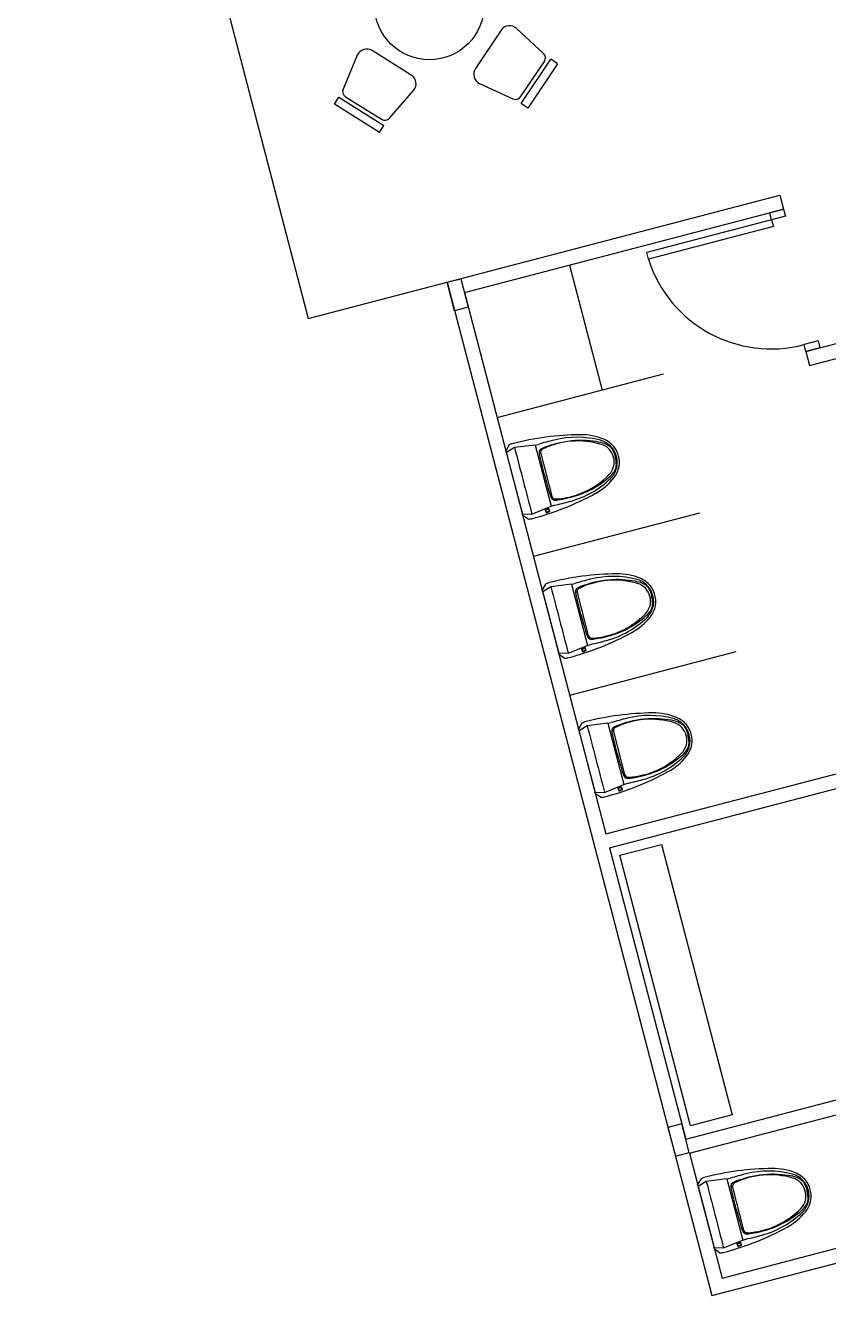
# Model space of a CAD drawing. Header units: millimetres. Extents: x 185 to 501, y 106 to 528.
# Drawn here: x 345.1 to 350.7, y 145.11 to 153.96 of the extents above; entities that cross this region are included whole.
import ezdxf

# ---------------------------------------------------------------- set-up
doc = ezdxf.new("R2010")
doc.units = ezdxf.units.MM
for name, color, linetype in [('columnas', 170, 'Continuous'), ('MUEBLES', 33, 'Continuous'), ('puertas', 240, 'Continuous'), ('texto', 7, 'Continuous')]:
    doc.layers.add(name, color=color, linetype=linetype)

msp = doc.modelspace()

# ---------------------------------------------------------------- linework, layer by layer
at = {"layer": 'columnas', "elevation": 0.0177}
for points in [[(348.0407, 152.171), (348.1375, 152.1963), (348.1892, 151.9984), (348.0925, 151.9731)], [(349.6333, 146.0795), (349.7301, 146.1047), (349.6776, 146.3053), (349.5809, 146.28)]]:
    msp.add_lwpolyline(points, close=True, dxfattribs=at)
at = {"layer": 'MUEBLES'}
for p, q in [((348.4181, 153.928, 0.0177), (348.2384, 153.6612, 0.0177)), ((348.4177, 153.9282, 0.0177), (348.2387, 153.661, 0.0177)), ((348.7131, 153.7664, 0.0177), (348.5257, 153.9407, 0.0177)), ((347.7916, 153.6158, 0.0177), (347.5189, 153.7864, 0.0177)), ((347.7914, 153.6155, 0.0177), (347.5191, 153.7868, 0.0177)), ((347.4152, 153.7537, 0.0177), (347.3156, 153.518, 0.0177)), ((348.5541, 153.4644, 0.0177), (348.7195, 153.7112, 0.0177)), ((348.5572, 153.4176, 0.0177), (348.7639, 153.7262, 0.0177)), ((348.8114, 153.6944, 0.0177), (348.7639, 153.7262, 0.0177)), ((348.8114, 153.6944, 0.0177), (348.6046, 153.3858, 0.0177)), ((348.2682, 153.5563, 0.0177), (348.5006, 153.4493, 0.0177)), ((347.2553, 153.412, 0.0177), (347.2856, 153.4605, 0.0177)), ((347.2856, 153.4605, 0.0177), (347.6005, 153.2635, 0.0177)), ((347.3323, 153.465, 0.0177), (347.5842, 153.3074, 0.0177)), ((347.6392, 153.3156, 0.0177), (347.8075, 153.5083, 0.0177)), ((347.5702, 153.215, 0.0177), (347.2553, 153.412, 0.0177)), ((348.6046, 153.3858, 0.0177), (348.5572, 153.4176, 0.0177)), ((347.5702, 153.215, 0.0177), (347.6005, 153.2635, 0.0177)), ((348.6557, 151.0369, 0.0177), (348.6775, 151.0415, -0.1587)), ((348.475, 151.0376, -0.2138), (348.4513, 150.9967, 0.0177)), ((348.4545, 150.9845, 0.0492), (348.4513, 150.9967, 0.0177)), ((348.4513, 150.9967, 0.0177), (348.5688, 150.5455, 0.0177)), ((348.5116, 151.0189, 0.0555), (348.4545, 150.9845, 0.0492)), ((348.6557, 151.0369, 0.0492), (348.5116, 151.0189, 0.0555)), ((348.5116, 151.0189, 0.0555), (348.5116, 151.0189, 0.0177)), ((348.6557, 151.0369, 0.0492), (348.6557, 151.0369, 0.0177)), ((348.6557, 151.0369, 0.0177), (348.7668, 150.6101, 0.0177)), ((348.6852, 150.9879, -0.1463), (348.6944, 150.9788, -0.1272)), ((348.6944, 150.9788, -0.1272), (348.7723, 150.6797, -0.1272)), ((348.7077, 151.0078, -0.1272), (348.6975, 151.0105, -0.1479)), ((348.7113, 150.8235, 0.0606), (348.7113, 150.8235, 0.0177)), ((348.5101, 150.7711, 0.0177), (348.5101, 150.7711, 0.0606)), ((348.6323, 150.5555, 0.0555), (348.7668, 150.6101, 0.0492)), ((348.7648, 150.6756, -0.1462), (348.7723, 150.6797, -0.1272)), ((348.7668, 150.6101, 0.0177), (348.7881, 150.6167, -0.1587)), ((348.7668, 150.6101, 0.0492), (348.7668, 150.6101, 0.0177)), ((348.798, 150.6608, -0.1272), (348.7905, 150.6535, -0.1479)), ((348.5688, 150.5455, 0.0177), (348.5657, 150.5577, 0.0492)), ((348.5657, 150.5577, 0.0492), (348.6323, 150.5555, 0.0555)), ((348.6038, 150.5218, -0.2028), (348.5688, 150.5455, 0.0177)), ((348.6323, 150.5555, 0.0555), (348.6323, 150.5555, 0.0177)), ((348.7285, 150.0679, -0.2138), (348.7049, 150.027, 0.0177)), ((348.9092, 150.0672, 0.0492), (348.7651, 150.0492, 0.0555)), ((348.9092, 150.0672, 0.0177), (348.9311, 150.0718, -0.1587)), ((348.9092, 150.0672, 0.0492), (348.9092, 150.0672, 0.0177)), ((348.9092, 150.0672, 0.0177), (349.0204, 149.6404, 0.0177)), ((348.708, 150.0148, 0.0492), (348.7049, 150.027, 0.0177)), ((348.7049, 150.027, 0.0177), (348.8223, 149.5758, 0.0177)), ((348.7651, 150.0492, 0.0555), (348.708, 150.0148, 0.0492)), ((348.7651, 150.0492, 0.0555), (348.7651, 150.0492, 0.0177)), ((348.9387, 150.0182, -0.1463), (348.9479, 150.0091, -0.1272)), ((348.9479, 150.0091, -0.1272), (349.0258, 149.71, -0.1272)), ((348.9612, 150.0381, -0.1272), (348.951, 150.0408, -0.1479)), ((348.7636, 149.8014, 0.0177), (348.7636, 149.8014, 0.0606)), ((348.9648, 149.8538, 0.0606), (348.9648, 149.8538, 0.0177)), ((348.8858, 149.5858, 0.0555), (349.0204, 149.6404, 0.0492)), ((349.0183, 149.7059, -0.1462), (349.0258, 149.71, -0.1272)), ((349.0204, 149.6404, 0.0177), (349.0417, 149.6471, -0.1587)), ((349.0204, 149.6404, 0.0492), (349.0204, 149.6404, 0.0177)), ((349.0516, 149.6912, -0.1272), (349.044, 149.6838, -0.1479)), ((348.8223, 149.5758, 0.0177), (348.8192, 149.588, 0.0492)), ((348.8192, 149.588, 0.0492), (348.8858, 149.5858, 0.0555)), ((348.8574, 149.5521, -0.2028), (348.8223, 149.5758, 0.0177)), ((348.8858, 149.5858, 0.0555), (348.8858, 149.5858, 0.0177)), ((348.982, 149.0982, -0.2138), (348.9584, 149.0573, 0.0177)), ((349.1627, 149.0975, 0.0492), (349.0186, 149.0795, 0.0555)), ((349.1627, 149.0975, 0.0177), (349.1846, 149.1021, -0.1587)), ((349.1627, 149.0975, 0.0492), (349.1627, 149.0975, 0.0177)), ((349.1627, 149.0975, 0.0177), (349.2739, 148.6708, 0.0177)), ((348.9615, 149.0451, 0.0492), (348.9584, 149.0573, 0.0177)), ((348.9584, 149.0573, 0.0177), (349.0759, 148.6062, 0.0177)), ((349.0186, 149.0795, 0.0555), (348.9615, 149.0451, 0.0492)), ((349.0186, 149.0795, 0.0555), (349.0186, 149.0795, 0.0177)), ((349.1922, 149.0485, -0.1463), (349.2014, 149.0394, -0.1272)), ((349.2014, 149.0394, -0.1272), (349.2793, 148.7403, -0.1272)), ((349.2147, 149.0684, -0.1272), (349.2045, 149.0712, -0.1479)), ((349.0171, 148.8317, 0.0177), (349.0171, 148.8317, 0.0606)), ((349.2183, 148.8841, 0.0606), (349.2183, 148.8841, 0.0177)), ((349.2718, 148.7363, -0.1462), (349.2793, 148.7403, -0.1272)), ((349.1393, 148.6162, 0.0555), (349.2739, 148.6708, 0.0492)), ((349.2739, 148.6708, 0.0177), (349.2952, 148.6774, -0.1587)), ((349.2739, 148.6708, 0.0492), (349.2739, 148.6708, 0.0177)), ((349.3051, 148.7215, -0.1272), (349.2975, 148.7141, -0.1479)), ((349.0759, 148.6062, 0.0177), (349.0727, 148.6184, 0.0492)), ((349.0727, 148.6184, 0.0492), (349.1393, 148.6162, 0.0555)), ((349.1109, 148.5824, -0.2028), (349.0759, 148.6062, 0.0177)), ((349.1393, 148.6162, 0.0555), (349.1393, 148.6162, 0.0177)), ((349.8122, 145.923, -0.2138), (349.7885, 145.8821, 0.0177)), ((349.9929, 145.9223, 0.0492), (349.8488, 145.9043, 0.0555)), ((349.9929, 145.9223, 0.0177), (350.0147, 145.9269, -0.1587)), ((349.9929, 145.9223, 0.0492), (349.9929, 145.9223, 0.0177)), ((349.9929, 145.9223, 0.0177), (350.104, 145.4956, 0.0177)), ((349.7917, 145.8699, 0.0492), (349.7885, 145.8821, 0.0177)), ((349.7885, 145.8821, 0.0177), (349.906, 145.431, 0.0177)), ((349.8488, 145.9043, 0.0555), (349.7917, 145.8699, 0.0492)), ((349.8488, 145.9043, 0.0555), (349.8488, 145.9043, 0.0177)), ((350.0224, 145.8734, -0.1463), (350.0316, 145.8642, -0.1272)), ((350.0316, 145.8642, -0.1272), (350.1095, 145.5651, -0.1272)), ((350.0449, 145.8932, -0.1272), (350.0346, 145.896, -0.1479)), ((349.8473, 145.6565, 0.0177), (349.8473, 145.6565, 0.0606)), ((350.0484, 145.7089, 0.0606), (350.0484, 145.7089, 0.0177)), ((350.102, 145.5611, -0.1462), (350.1095, 145.5651, -0.1272)), ((349.9694, 145.441, 0.0555), (350.104, 145.4956, 0.0492)), ((350.104, 145.4956, 0.0177), (350.1253, 145.5022, -0.1587)), ((350.104, 145.4956, 0.0492), (350.104, 145.4956, 0.0177)), ((350.1352, 145.5463, -0.1272), (350.1276, 145.5389, -0.1479)), ((349.906, 145.431, 0.0177), (349.9028, 145.4432, 0.0492)), ((349.9028, 145.4432, 0.0492), (349.9694, 145.441, 0.0555)), ((349.941, 145.4072, -0.2028), (349.906, 145.431, 0.0177)), ((349.9694, 145.441, 0.0555), (349.9694, 145.441, 0.0177))]:
    msp.add_line(p, q, dxfattribs=at)
at = {"layer": 'MUEBLES', "extrusion": (0.412536, -0.905039, 0.103534)}
for p, q in [((348.724, 150.5832, -0.0011), (348.7247, 150.581, -0.023)), ((348.7248, 150.5838, 0.0011), (348.7339, 150.5671, 0.0017)), ((348.7256, 150.5811, -0.0253), (348.7346, 150.5647, -0.022)), ((348.7469, 150.5939, 0.0017), (348.7268, 150.5848, 0.002)), ((348.7277, 150.582, -0.0262), (348.7477, 150.5911, -0.0265)), ((348.7333, 150.5667, 0), (348.7339, 150.5646, -0.0203)), ((348.754, 150.5763, 0.0021), (348.7354, 150.5679, 0.0023)), ((348.7361, 150.5654, -0.0227), (348.7548, 150.5738, -0.023)), ((348.7489, 150.5948, 0.0007), (348.7556, 150.577, 0.0014)), ((348.7497, 150.5921, -0.0256), (348.7563, 150.5746, -0.0223)), ((348.7505, 150.5927, -0.0234), (348.7498, 150.5949, -0.0015)), ((348.7569, 150.575, -0.0207), (348.7562, 150.5771, -0.0003)), ((349.0004, 149.6242, 0.0017), (348.9803, 149.6151, 0.002)), ((349.0025, 149.6251, 0.0007), (349.0091, 149.6073, 0.0014)), ((349.004, 149.623, -0.0234), (349.0034, 149.6252, -0.0015)), ((348.9776, 149.6135, -0.0011), (348.9782, 149.6113, -0.023)), ((348.9783, 149.6141, 0.0011), (348.9874, 149.5974, 0.0017)), ((348.9791, 149.6115, -0.0253), (348.9881, 149.5951, -0.022)), ((348.9812, 149.6123, -0.0262), (349.0013, 149.6214, -0.0265)), ((348.9868, 149.597, 0), (348.9874, 149.5949, -0.0203)), ((349.0075, 149.6067, 0.0021), (348.9889, 149.5982, 0.0023)), ((348.9897, 149.5957, -0.0227), (349.0083, 149.6041, -0.023)), ((349.0033, 149.6224, -0.0256), (349.0098, 149.6049, -0.0223)), ((349.0104, 149.6054, -0.0207), (349.0098, 149.6074, -0.0003)), ((349.2539, 148.6546, 0.0017), (349.2338, 148.6455, 0.002)), ((349.2347, 148.6426, -0.0262), (349.2548, 148.6517, -0.0265)), ((349.256, 148.6554, 0.0007), (349.2626, 148.6376, 0.0014)), ((349.2568, 148.6528, -0.0256), (349.2633, 148.6352, -0.0223)), ((349.2576, 148.6534, -0.0234), (349.2569, 148.6556, -0.0015)), ((349.2311, 148.6438, -0.0011), (349.2317, 148.6416, -0.023)), ((349.2318, 148.6444, 0.0011), (349.2409, 148.6278, 0.0017)), ((349.2326, 148.6418, -0.0253), (349.2416, 148.6254, -0.022)), ((349.2403, 148.6273, 0), (349.2409, 148.6253, -0.0203)), ((349.261, 148.637, 0.0021), (349.2424, 148.6285, 0.0023)), ((349.2432, 148.626, -0.0227), (349.2618, 148.6345, -0.023)), ((349.2639, 148.6357, -0.0207), (349.2633, 148.6377, -0.0003)), ((350.0612, 145.4687, -0.0011), (350.0619, 145.4664, -0.023)), ((350.062, 145.4693, 0.0011), (350.071, 145.4526, 0.0017)), ((350.0628, 145.4666, -0.0253), (350.0718, 145.4502, -0.022)), ((350.0841, 145.4794, 0.0017), (350.064, 145.4703, 0.002)), ((350.0648, 145.4674, -0.0262), (350.0849, 145.4766, -0.0265)), ((350.0861, 145.4802, 0.0007), (350.0927, 145.4624, 0.0014)), ((350.0869, 145.4776, -0.0256), (350.0935, 145.46, -0.0223)), ((350.0877, 145.4782, -0.0234), (350.087, 145.4804, -0.0015)), ((350.094, 145.4605, -0.0207), (350.0934, 145.4625, -0.0003)), ((350.0705, 145.4521, 0), (350.0711, 145.4501, -0.0203)), ((350.0912, 145.4618, 0.0021), (350.0725, 145.4533, 0.0023)), ((350.0733, 145.4508, -0.0227), (350.092, 145.4593, -0.023))]:
    msp.add_line(p, q, dxfattribs=at)
at = {"layer": 'MUEBLES', "elevation": 0.0177}
msp.add_lwpolyline([(349.2462, 148.1773), (349.5374, 148.2534), (350.0302, 146.3686), (349.739, 146.2924)], close=True, dxfattribs=at)
at = {"layer": 'MUEBLES'}
for points in [[(348.7211, 150.826, -0.1461), (348.7083, 150.876, -0.1461), (348.6988, 150.9146, -0.1461), (348.6922, 150.9436, -0.1461), (348.688, 150.9644, -0.1462), (348.6859, 150.9787, -0.1462), (348.6852, 150.9879, -0.1463), (348.6857, 150.9937, -0.1465), (348.6868, 150.9976, -0.1466), (348.6868, 150.9976, -0.1466), (348.6883, 151.001, -0.1469), (348.6903, 151.0042, -0.1471), (348.6933, 151.0073, -0.1475), (348.6975, 151.0105, -0.1479), (348.7032, 151.0139, -0.1484), (348.7109, 151.0176, -0.1489), (348.7207, 151.0218, -0.1496), (348.7332, 151.0265, -0.1503), (348.7332, 151.0265, -0.1503), (348.7485, 151.0319, -0.1511), (348.7663, 151.0377, -0.152), (348.7864, 151.0437, -0.1529), (348.8084, 151.0497, -0.1538), (348.8319, 151.0553, -0.1546), (348.8567, 151.0604, -0.1553), (348.8824, 151.0648, -0.1558), (348.9087, 151.068, -0.1561), (348.9087, 151.068, -0.1561), (348.9351, 151.0701, -0.1562), (348.9615, 151.071, -0.156), (348.9873, 151.0709, -0.1557), (349.0123, 151.0698, -0.1552), (349.0361, 151.0681, -0.1546), (349.0583, 151.0658, -0.1539), (349.0786, 151.063, -0.1532), (349.0966, 151.0599, -0.1524), (349.0966, 151.0599, -0.1524), (349.112, 151.0566, -0.1516), (349.1251, 151.0532, -0.1508), (349.136, 151.0497, -0.1501), (349.145, 151.0463, -0.1494), (349.1524, 151.0429, -0.1487), (349.1584, 151.0397, -0.1481), (349.1633, 151.0368, -0.1476), (349.1673, 151.0341, -0.1472), (349.1673, 151.0341, -0.1472), (349.1707, 151.0318, -0.1468), (349.1736, 151.0298, -0.1465), (349.1761, 151.0278, -0.1464), (349.1783, 151.026, -0.1462), (349.1803, 151.024, -0.1462), (349.1823, 151.0219, -0.1461), (349.1844, 151.0194, -0.1461), (349.1866, 151.0166, -0.1461), (349.1866, 151.0166, -0.1461), (349.1891, 151.0132, -0.1461), (349.1919, 151.0091, -0.1461), (349.195, 151.004, -0.1461), (349.1983, 150.9976, -0.1461), (349.2019, 150.9897, -0.1461), (349.2058, 150.98, -0.1461), (349.2099, 150.9684, -0.1461), (349.2142, 150.9545, -0.1461)], [(348.7211, 150.826, -0.1461), (348.7343, 150.7762, -0.1461), (348.7449, 150.7378, -0.1461), (348.7532, 150.7093, -0.1461), (348.7597, 150.6891, -0.1462), (348.7648, 150.6756, -0.1462), (348.7687, 150.6672, -0.1463), (348.772, 150.6624, -0.1465), (348.7749, 150.6595, -0.1466), (348.7749, 150.6595, -0.1466), (348.7778, 150.6573, -0.1469), (348.7811, 150.6555, -0.1471), (348.7852, 150.6542, -0.1475), (348.7905, 150.6535, -0.1479), (348.7971, 150.6533, -0.1484), (348.8056, 150.6538, -0.1489), (348.8163, 150.655, -0.1496), (348.8295, 150.6569, -0.1503), (348.8295, 150.6569, -0.1503), (348.8454, 150.6597, -0.1511), (348.8638, 150.6633, -0.152), (348.8843, 150.6679, -0.1529), (348.9064, 150.6734, -0.1538), (348.9297, 150.6799, -0.1546), (348.9538, 150.6876, -0.1553), (348.9784, 150.6963, -0.1558), (349.0029, 150.7063, -0.1561), (349.0029, 150.7063, -0.1561), (349.027, 150.7174, -0.1562), (349.0504, 150.7295, -0.156), (349.0729, 150.7422, -0.1557), (349.0943, 150.7553, -0.1552), (349.1142, 150.7684, -0.1546), (349.1324, 150.7812, -0.1539), (349.1488, 150.7936, -0.1532), (349.1629, 150.8051, -0.1524), (349.1629, 150.8051, -0.1524), (349.1748, 150.8155, -0.1516), (349.1845, 150.8248, -0.1508), (349.1924, 150.8332, -0.1501), (349.1986, 150.8406, -0.1494), (349.2034, 150.8471, -0.1487), (349.2071, 150.8528, -0.1481), (349.2099, 150.8578, -0.1476), (349.2121, 150.862, -0.1472), (349.2121, 150.862, -0.1472), (349.214, 150.8657, -0.1468), (349.2155, 150.8689, -0.1465), (349.2167, 150.8718, -0.1464), (349.2177, 150.8745, -0.1462), (349.2186, 150.8772, -0.1462), (349.2193, 150.8801, -0.1461), (349.2199, 150.8832, -0.1461), (349.2205, 150.8868, -0.1461), (349.2205, 150.8868, -0.1461), (349.221, 150.8909, -0.1461), (349.2214, 150.8959, -0.1461), (349.2216, 150.9019, -0.1461), (349.2214, 150.9091, -0.1461), (349.2207, 150.9177, -0.1461), (349.2193, 150.928, -0.1461), (349.2172, 150.9402, -0.1461), (349.2142, 150.9545, -0.1461)], [(348.9747, 149.8564, -0.1461), (348.9618, 149.9063, -0.1461), (348.9524, 149.945, -0.1461), (348.9457, 149.9739, -0.1461), (348.9416, 149.9947, -0.1462), (348.9394, 150.009, -0.1462), (348.9387, 150.0182, -0.1463), (348.9392, 150.024, -0.1465), (348.9403, 150.0279, -0.1466), (348.9403, 150.0279, -0.1466), (348.9418, 150.0313, -0.1469), (348.9439, 150.0345, -0.1471), (348.9468, 150.0376, -0.1475), (348.951, 150.0408, -0.1479), (348.9567, 150.0442, -0.1484), (348.9644, 150.048, -0.1489), (348.9743, 150.0521, -0.1496), (348.9867, 150.0568, -0.1503), (348.9867, 150.0568, -0.1503), (349.002, 150.0622, -0.1511), (349.0198, 150.068, -0.152), (349.0399, 150.074, -0.1529), (349.0619, 150.08, -0.1538), (349.0855, 150.0857, -0.1546), (349.1103, 150.0908, -0.1553), (349.1359, 150.0951, -0.1558), (349.1622, 150.0984, -0.1561), (349.1622, 150.0984, -0.1561), (349.1887, 150.1004, -0.1562), (349.215, 150.1013, -0.156), (349.2408, 150.1012, -0.1557), (349.2658, 150.1002, -0.1552), (349.2896, 150.0984, -0.1546), (349.3118, 150.0961, -0.1539), (349.3321, 150.0933, -0.1532), (349.3501, 150.0902, -0.1524), (349.3501, 150.0902, -0.1524), (349.3655, 150.0869, -0.1516), (349.3786, 150.0835, -0.1508), (349.3895, 150.08, -0.1501), (349.3985, 150.0766, -0.1494), (349.4059, 150.0733, -0.1487), (349.4119, 150.0701, -0.1481), (349.4168, 150.0671, -0.1476), (349.4208, 150.0645, -0.1472), (349.4208, 150.0645, -0.1472), (349.4242, 150.0621, -0.1468), (349.4271, 150.0601, -0.1465), (349.4296, 150.0582, -0.1464), (349.4318, 150.0563, -0.1462), (349.4338, 150.0543, -0.1462), (349.4359, 150.0522, -0.1461), (349.4379, 150.0498, -0.1461), (349.4402, 150.0469, -0.1461), (349.4402, 150.0469, -0.1461), (349.4427, 150.0436, -0.1461), (349.4455, 150.0394, -0.1461), (349.4485, 150.0343, -0.1461), (349.4519, 150.0279, -0.1461), (349.4555, 150.02, -0.1461), (349.4593, 150.0104, -0.1461), (349.4634, 149.9987, -0.1461), (349.4678, 149.9848, -0.1461)], [(348.9747, 149.8564, -0.1461), (348.9878, 149.8065, -0.1461), (348.9984, 149.7682, -0.1461), (349.0068, 149.7397, -0.1461), (349.0133, 149.7194, -0.1462), (349.0183, 149.7059, -0.1462), (349.0222, 149.6976, -0.1463), (349.0255, 149.6927, -0.1465), (349.0284, 149.6899, -0.1466), (349.0284, 149.6899, -0.1466), (349.0313, 149.6876, -0.1469), (349.0347, 149.6858, -0.1471), (349.0388, 149.6845, -0.1475), (349.044, 149.6838, -0.1479), (349.0506, 149.6836, -0.1484), (349.0591, 149.6841, -0.1489), (349.0698, 149.6853, -0.1496), (349.083, 149.6873, -0.1503), (349.083, 149.6873, -0.1503), (349.0989, 149.69, -0.1511), (349.1173, 149.6937, -0.152), (349.1378, 149.6982, -0.1529), (349.1599, 149.7037, -0.1538), (349.1832, 149.7103, -0.1546), (349.2074, 149.7179, -0.1553), (349.2319, 149.7267, -0.1558), (349.2564, 149.7366, -0.1561), (349.2564, 149.7366, -0.1561), (349.2805, 149.7477, -0.1562), (349.3039, 149.7598, -0.156), (349.3264, 149.7725, -0.1557), (349.3478, 149.7856, -0.1552), (349.3677, 149.7987, -0.1546), (349.3859, 149.8116, -0.1539), (349.4023, 149.8239, -0.1532), (349.4165, 149.8354, -0.1524), (349.4165, 149.8354, -0.1524), (349.4283, 149.8458, -0.1516), (349.4381, 149.8552, -0.1508), (349.4459, 149.8635, -0.1501), (349.4521, 149.8709, -0.1494), (349.4569, 149.8774, -0.1487), (349.4606, 149.8831, -0.1481), (349.4634, 149.8881, -0.1476), (349.4657, 149.8924, -0.1472), (349.4657, 149.8924, -0.1472), (349.4675, 149.896, -0.1468), (349.469, 149.8992, -0.1465), (349.4702, 149.9021, -0.1464), (349.4712, 149.9049, -0.1462), (349.4721, 149.9076, -0.1462), (349.4728, 149.9104, -0.1461), (349.4734, 149.9135, -0.1461), (349.474, 149.9171, -0.1461), (349.474, 149.9171, -0.1461), (349.4745, 149.9213, -0.1461), (349.4749, 149.9262, -0.1461), (349.4751, 149.9322, -0.1461), (349.4749, 149.9394, -0.1461), (349.4742, 149.948, -0.1461), (349.4729, 149.9583, -0.1461), (349.4708, 149.9705, -0.1461), (349.4678, 149.9848, -0.1461)], [(349.2282, 148.8867, -0.1461), (349.2154, 148.9366, -0.1461), (349.2059, 148.9753, -0.1461), (349.1993, 149.0042, -0.1461), (349.1951, 149.0251, -0.1462), (349.1929, 149.0393, -0.1462), (349.1922, 149.0485, -0.1463), (349.1927, 149.0543, -0.1465), (349.1938, 149.0583, -0.1466), (349.1938, 149.0583, -0.1466), (349.1953, 149.0616, -0.1469), (349.1974, 149.0648, -0.1471), (349.2003, 149.068, -0.1475), (349.2045, 149.0712, -0.1479), (349.2102, 149.0746, -0.1484), (349.2179, 149.0783, -0.1489), (349.2278, 149.0824, -0.1496), (349.2402, 149.0872, -0.1503), (349.2402, 149.0872, -0.1503), (349.2555, 149.0925, -0.1511), (349.2734, 149.0984, -0.152), (349.2934, 149.1044, -0.1529), (349.3154, 149.1103, -0.1538), (349.339, 149.116, -0.1546), (349.3638, 149.1211, -0.1553), (349.3895, 149.1254, -0.1558), (349.4157, 149.1287, -0.1561), (349.4157, 149.1287, -0.1561), (349.4422, 149.1307, -0.1562), (349.4685, 149.1316, -0.156), (349.4944, 149.1315, -0.1557), (349.5194, 149.1305, -0.1552), (349.5431, 149.1288, -0.1546), (349.5653, 149.1264, -0.1539), (349.5856, 149.1236, -0.1532), (349.6036, 149.1205, -0.1524), (349.6036, 149.1205, -0.1524), (349.6191, 149.1172, -0.1516), (349.6321, 149.1138, -0.1508), (349.643, 149.1104, -0.1501), (349.652, 149.1069, -0.1494), (349.6594, 149.1036, -0.1487), (349.6654, 149.1004, -0.1481), (349.6703, 149.0974, -0.1476), (349.6743, 149.0948, -0.1472), (349.6743, 149.0948, -0.1472), (349.6777, 149.0925, -0.1468), (349.6806, 149.0904, -0.1465), (349.6831, 149.0885, -0.1464), (349.6853, 149.0866, -0.1462), (349.6874, 149.0847, -0.1462), (349.6894, 149.0825, -0.1461), (349.6914, 149.0801, -0.1461), (349.6937, 149.0773, -0.1461), (349.6937, 149.0773, -0.1461), (349.6962, 149.0739, -0.1461), (349.699, 149.0698, -0.1461), (349.702, 149.0646, -0.1461), (349.7054, 149.0583, -0.1461), (349.709, 149.0504, -0.1461), (349.7128, 149.0407, -0.1461), (349.7169, 149.029, -0.1461), (349.7213, 149.0151, -0.1461)], [(349.2282, 148.8867, -0.1461), (349.2413, 148.8369, -0.1461), (349.2519, 148.7985, -0.1461), (349.2603, 148.77, -0.1461), (349.2668, 148.7498, -0.1462), (349.2718, 148.7363, -0.1462), (349.2758, 148.7279, -0.1463), (349.279, 148.7231, -0.1465), (349.2819, 148.7202, -0.1466), (349.2819, 148.7202, -0.1466), (349.2848, 148.718, -0.1469), (349.2882, 148.7162, -0.1471), (349.2923, 148.7149, -0.1475), (349.2975, 148.7141, -0.1479), (349.3042, 148.714, -0.1484), (349.3126, 148.7144, -0.1489), (349.3233, 148.7156, -0.1496), (349.3365, 148.7176, -0.1503), (349.3365, 148.7176, -0.1503), (349.3524, 148.7204, -0.1511), (349.3709, 148.724, -0.152), (349.3913, 148.7285, -0.1529), (349.4134, 148.734, -0.1538), (349.4367, 148.7406, -0.1546), (349.4609, 148.7482, -0.1553), (349.4854, 148.757, -0.1558), (349.5099, 148.7669, -0.1561), (349.5099, 148.7669, -0.1561), (349.534, 148.7781, -0.1562), (349.5575, 148.7901, -0.156), (349.58, 148.8028, -0.1557), (349.6013, 148.8159, -0.1552), (349.6212, 148.829, -0.1546), (349.6395, 148.8419, -0.1539), (349.6558, 148.8542, -0.1532), (349.67, 148.8657, -0.1524), (349.67, 148.8657, -0.1524), (349.6819, 148.8761, -0.1516), (349.6916, 148.8855, -0.1508), (349.6994, 148.8938, -0.1501), (349.7056, 148.9012, -0.1494), (349.7104, 148.9077, -0.1487), (349.7141, 148.9134, -0.1481), (349.717, 148.9184, -0.1476), (349.7192, 148.9227, -0.1472), (349.7192, 148.9227, -0.1472), (349.721, 148.9264, -0.1468), (349.7225, 148.9296, -0.1465), (349.7237, 148.9325, -0.1464), (349.7248, 148.9352, -0.1462), (349.7256, 148.9379, -0.1462), (349.7263, 148.9407, -0.1461), (349.7269, 148.9439, -0.1461), (349.7275, 148.9474, -0.1461), (349.7275, 148.9474, -0.1461), (349.728, 148.9516, -0.1461), (349.7285, 148.9565, -0.1461), (349.7286, 148.9625, -0.1461), (349.7284, 148.9697, -0.1461), (349.7277, 148.9784, -0.1461), (349.7264, 148.9887, -0.1461), (349.7243, 149.0009, -0.1461), (349.7213, 149.0151, -0.1461)], [(350.0583, 145.7115, -0.1461), (350.0455, 145.7614, -0.1461), (350.036, 145.8001, -0.1461), (350.0294, 145.8291, -0.1461), (350.0252, 145.8499, -0.1462), (350.023, 145.8641, -0.1462), (350.0224, 145.8734, -0.1463), (350.0229, 145.8792, -0.1465), (350.024, 145.8831, -0.1466), (350.024, 145.8831, -0.1466), (350.0255, 145.8865, -0.1469), (350.0275, 145.8896, -0.1471), (350.0305, 145.8928, -0.1475), (350.0346, 145.896, -0.1479), (350.0404, 145.8994, -0.1484), (350.048, 145.9031, -0.1489), (350.0579, 145.9073, -0.1496), (350.0704, 145.912, -0.1503), (350.0704, 145.912, -0.1503), (350.0857, 145.9173, -0.1511), (350.1035, 145.9232, -0.152), (350.1236, 145.9292, -0.1529), (350.1456, 145.9351, -0.1538), (350.1691, 145.9408, -0.1546), (350.1939, 145.9459, -0.1553), (350.2196, 145.9502, -0.1558), (350.2459, 145.9535, -0.1561), (350.2459, 145.9535, -0.1561), (350.2723, 145.9555, -0.1562), (350.2987, 145.9564, -0.156), (350.3245, 145.9563, -0.1557), (350.3495, 145.9553, -0.1552), (350.3733, 145.9536, -0.1546), (350.3955, 145.9512, -0.1539), (350.4158, 145.9484, -0.1532), (350.4338, 145.9453, -0.1524), (350.4338, 145.9453, -0.1524), (350.4492, 145.942, -0.1516), (350.4623, 145.9386, -0.1508), (350.4732, 145.9352, -0.1501), (350.4822, 145.9317, -0.1494), (350.4896, 145.9284, -0.1487), (350.4956, 145.9252, -0.1481), (350.5005, 145.9223, -0.1476), (350.5045, 145.9196, -0.1472), (350.5045, 145.9196, -0.1472), (350.5079, 145.9173, -0.1468), (350.5108, 145.9152, -0.1465), (350.5132, 145.9133, -0.1464), (350.5155, 145.9114, -0.1462), (350.5175, 145.9095, -0.1462), (350.5195, 145.9073, -0.1461), (350.5216, 145.9049, -0.1461), (350.5238, 145.9021, -0.1461), (350.5238, 145.9021, -0.1461), (350.5263, 145.8987, -0.1461), (350.5291, 145.8946, -0.1461), (350.5322, 145.8894, -0.1461), (350.5355, 145.8831, -0.1461), (350.5391, 145.8752, -0.1461), (350.543, 145.8655, -0.1461), (350.5471, 145.8538, -0.1461), (350.5514, 145.8399, -0.1461)], [(350.0583, 145.7115, -0.1461), (350.0715, 145.6617, -0.1461), (350.0821, 145.6233, -0.1461), (350.0904, 145.5948, -0.1461), (350.0969, 145.5746, -0.1462), (350.102, 145.5611, -0.1462), (350.1059, 145.5527, -0.1463), (350.1091, 145.5479, -0.1465), (350.112, 145.545, -0.1466), (350.112, 145.545, -0.1466), (350.115, 145.5428, -0.1469), (350.1183, 145.541, -0.1471), (350.1224, 145.5397, -0.1475), (350.1276, 145.5389, -0.1479), (350.1343, 145.5388, -0.1484), (350.1428, 145.5393, -0.1489), (350.1535, 145.5404, -0.1496), (350.1666, 145.5424, -0.1503), (350.1666, 145.5424, -0.1503), (350.1826, 145.5452, -0.1511), (350.201, 145.5488, -0.152), (350.2215, 145.5533, -0.1529), (350.2436, 145.5589, -0.1538), (350.2669, 145.5654, -0.1546), (350.291, 145.573, -0.1553), (350.3156, 145.5818, -0.1558), (350.3401, 145.5917, -0.1561), (350.3401, 145.5917, -0.1561), (350.3642, 145.6029, -0.1562), (350.3876, 145.6149, -0.156), (350.4101, 145.6277, -0.1557), (350.4314, 145.6407, -0.1552), (350.4513, 145.6538, -0.1546), (350.4696, 145.6667, -0.1539), (350.4859, 145.679, -0.1532), (350.5001, 145.6905, -0.1524), (350.5001, 145.6905, -0.1524), (350.512, 145.7009, -0.1516), (350.5217, 145.7103, -0.1508), (350.5296, 145.7186, -0.1501), (350.5358, 145.726, -0.1494), (350.5406, 145.7325, -0.1487), (350.5443, 145.7383, -0.1481), (350.5471, 145.7432, -0.1476), (350.5493, 145.7475, -0.1472), (350.5493, 145.7475, -0.1472), (350.5511, 145.7512, -0.1468), (350.5526, 145.7544, -0.1465), (350.5539, 145.7573, -0.1464), (350.5549, 145.76, -0.1462), (350.5557, 145.7627, -0.1462), (350.5564, 145.7655, -0.1461), (350.5571, 145.7687, -0.1461), (350.5576, 145.7722, -0.1461), (350.5576, 145.7722, -0.1461), (350.5582, 145.7764, -0.1461), (350.5586, 145.7813, -0.1461), (350.5588, 145.7873, -0.1461), (350.5586, 145.7945, -0.1461), (350.5579, 145.8032, -0.1461), (350.5565, 145.8135, -0.1461), (350.5544, 145.8257, -0.1461), (350.5514, 145.8399, -0.1461)]]:
    msp.add_polyline3d(points, dxfattribs=at)
msp.add_circle((347.9177, 154.105, 0.0177), 0.3826, dxfattribs=at)
for centre, radius, start, end in [((348.4771, 153.8884, 0.0177), 0.0714, 47.06749, 146.17772), ((347.481, 153.7259, 0.0177), 0.0714, 57.97238, 157.08261), ((348.6839, 153.7351, 0.0177), 0.0429, 326.17772, 47.06749), ((347.7537, 153.5553, 0.0177), 0.0714, 318.86215, 57.97238), ((348.298, 153.6212, 0.0177), 0.0714, 146.17772, 245.28795), ((347.355, 153.5013, 0.0177), 0.0429, 157.08261, 237.97238), ((348.5185, 153.4883, 0.0177), 0.0429, 245.28795, 326.17772), ((347.6069, 153.3438, 0.0177), 0.0429, 237.97238, 318.86215), ((348.5133, 150.9754, -0.2028), 0.073, 104.59753, 121.60445), ((348.9871, 149.156, -0.2028), 1.9531, 90.50586, 104.59753), ((349.3928, 148.6428, -0.1587), 2.503, 103.95692, 106.60323), ((348.9553, 150.5017, -0.1272), 0.5634, 73.37898, 116.07139), ((348.9468, 150.4371, -0.1587), 0.6542, 75.48129, 103.95692), ((348.9736, 150.6863, -0.2028), 0.4227, 67.72713, 90.50586), ((349.0722, 150.9213, -0.1587), 0.1539, 45.05345, 75.48129), ((349.0808, 150.922, -0.1272), 0.1248, 13.66894, 73.37898), ((349.0645, 150.9083, -0.2028), 0.1828, 39.61106, 67.72713), ((348.7188, 150.9851, -0.1272), 0.0252, 116.07139, 194.59753), ((349.0656, 150.9146, -0.1587), 0.1634, 14.97735, 45.05345), ((349.0961, 150.9345, -0.2028), 0.1418, 10.38324, 39.61106), ((349.065, 150.9167, -0.1587), 0.1634, 344.14161, 14.21771), ((349.1013, 150.9143, -0.2028), 0.1418, 349.584, 18.81182), ((349.0819, 150.9177, -0.1272), 0.1248, 315.81608, 15.52612), ((349.0741, 150.9141, -0.1587), 0.1539, 313.71377, 344.14161), ((349.061, 150.9217, -0.2028), 0.1828, 321.46793, 349.584), ((348.7673, 151.2234, -0.1272), 0.5634, 273.12367, 315.81608), ((348.7284, 151.2757, -0.1587), 0.6542, 285.23814, 313.71377), ((348.8734, 151.0711, -0.2028), 0.4227, 298.68919, 321.46793), ((348.1387, 152.4137, -0.2028), 1.9531, 284.59753, 298.68919), ((348.7967, 150.686, -0.1272), 0.0252, 194.59753, 273.12367), ((348.2425, 153.0596, -0.1587), 2.503, 282.59183, 285.23814), ((348.6125, 150.5943, -0.2028), 0.073, 263.17346, 284.59753), ((348.7668, 150.0057, -0.2028), 0.073, 104.59753, 121.60445), ((349.2406, 148.1864, -0.2028), 1.9531, 90.50586, 104.59753), ((349.6463, 147.6731, -0.1587), 2.503, 103.95692, 106.60323), ((349.2088, 149.532, -0.1272), 0.5634, 73.37898, 116.07139), ((349.2003, 149.4674, -0.1587), 0.6542, 75.48129, 103.95692), ((349.2271, 149.7167, -0.2028), 0.4227, 67.72713, 90.50586), ((349.3257, 149.9516, -0.1587), 0.1539, 45.05345, 75.48129), ((349.3343, 149.9523, -0.1272), 0.1248, 13.66894, 73.37898), ((349.318, 149.9387, -0.2028), 0.1828, 39.61106, 67.72713), ((348.9723, 150.0155, -0.1272), 0.0252, 116.07139, 194.59753), ((349.3354, 149.948, -0.1272), 0.1248, 315.81608, 15.52612), ((349.3191, 149.945, -0.1587), 0.1634, 14.97735, 45.05345), ((349.3496, 149.9648, -0.2028), 0.1418, 10.38324, 39.61106), ((349.3185, 149.9471, -0.1587), 0.1634, 344.14161, 14.21771), ((349.3549, 149.9446, -0.2028), 0.1418, 349.584, 18.81182), ((349.3276, 149.9445, -0.1587), 0.1539, 313.71377, 344.14161), ((349.3145, 149.952, -0.2028), 0.1828, 321.46793, 349.584), ((349.0209, 150.2537, -0.1272), 0.5634, 273.12367, 315.81608), ((348.9819, 150.306, -0.1587), 0.6542, 285.23814, 313.71377), ((349.1269, 150.1015, -0.2028), 0.4227, 298.68919, 321.46793), ((348.3922, 151.444, -0.2028), 1.9531, 284.59753, 298.68919), ((349.0502, 149.7163, -0.1272), 0.0252, 194.59753, 273.12367), ((348.496, 152.0899, -0.1587), 2.503, 282.59183, 285.23814), ((348.866, 149.6246, -0.2028), 0.073, 263.17346, 284.59753), ((349.0203, 149.036, -0.2028), 0.073, 104.59753, 121.60445), ((349.4941, 147.2167, -0.2028), 1.9531, 90.50586, 104.59753), ((349.8998, 146.7034, -0.1587), 2.503, 103.95692, 106.60323), ((349.4623, 148.5623, -0.1272), 0.5634, 73.37898, 116.07139), ((349.4539, 148.4977, -0.1587), 0.6542, 75.48129, 103.95692), ((349.4806, 148.747, -0.2028), 0.4227, 67.72713, 90.50586), ((349.5793, 148.982, -0.1587), 0.1539, 45.05345, 75.48129), ((349.5878, 148.9827, -0.1272), 0.1248, 13.66894, 73.37898), ((349.5715, 148.969, -0.2028), 0.1828, 39.61106, 67.72713), ((349.2258, 149.0458, -0.1272), 0.0252, 116.07139, 194.59753), ((349.5889, 148.9784, -0.1272), 0.1248, 315.81608, 15.52612), ((349.5726, 148.9753, -0.1587), 0.1634, 14.97735, 45.05345), ((349.6031, 148.9951, -0.2028), 0.1418, 10.38324, 39.61106), ((349.572, 148.9774, -0.1587), 0.1634, 344.14161, 14.21771), ((349.6084, 148.975, -0.2028), 0.1418, 349.584, 18.81182), ((349.5811, 148.9748, -0.1587), 0.1539, 313.71377, 344.14161), ((349.5681, 148.9824, -0.2028), 0.1828, 321.46793, 349.584), ((349.2744, 149.2841, -0.1272), 0.5634, 273.12367, 315.81608), ((349.2355, 149.3364, -0.1587), 0.6542, 285.23814, 313.71377), ((349.3804, 149.1318, -0.2028), 0.4227, 298.68919, 321.46793), ((348.6457, 150.4743, -0.2028), 1.9531, 284.59753, 298.68919), ((349.3037, 148.7467, -0.1272), 0.0252, 194.59753, 273.12367), ((348.7495, 151.1202, -0.1587), 2.503, 282.59183, 285.23814), ((349.1196, 148.655, -0.2028), 0.073, 263.17346, 284.59753), ((350.3243, 144.0415, -0.2028), 1.9531, 90.50586, 104.59753), ((350.3108, 145.5718, -0.2028), 0.4227, 67.72713, 90.50586), ((349.8505, 145.8608, -0.2028), 0.073, 104.59753, 121.60445), ((350.7299, 143.5282, -0.1587), 2.503, 103.95692, 106.60323), ((350.2925, 145.3872, -0.1272), 0.5634, 73.37898, 116.07139), ((350.284, 145.3225, -0.1587), 0.6542, 75.48129, 103.95692), ((350.4094, 145.8068, -0.1587), 0.1539, 45.05345, 75.48129), ((350.4179, 145.8075, -0.1272), 0.1248, 13.66894, 73.37898), ((350.4017, 145.7938, -0.2028), 0.1828, 39.61106, 67.72713), ((350.4027, 145.8001, -0.1587), 0.1634, 14.97735, 45.05345), ((350.4333, 145.8199, -0.2028), 0.1418, 10.38324, 39.61106), ((350.0559, 145.8706, -0.1272), 0.0252, 116.07139, 194.59753), ((350.4191, 145.8032, -0.1272), 0.1248, 315.81608, 15.52612), ((350.4022, 145.8022, -0.1587), 0.1634, 344.14161, 14.21771), ((350.4385, 145.7998, -0.2028), 0.1418, 349.584, 18.81182), ((350.4113, 145.7996, -0.1587), 0.1539, 313.71377, 344.14161), ((350.3982, 145.8072, -0.2028), 0.1828, 321.46793, 349.584), ((350.1045, 146.1089, -0.1272), 0.5634, 273.12367, 315.81608), ((350.0656, 146.1612, -0.1587), 0.6542, 285.23814, 313.71377), ((350.2106, 145.9566, -0.2028), 0.4227, 298.68919, 321.46793), ((349.4759, 147.2991, -0.2028), 1.9531, 284.59753, 298.68919), ((350.1338, 145.5715, -0.1272), 0.0252, 194.59753, 273.12367), ((349.5797, 147.945, -0.1587), 2.503, 282.59183, 285.23814), ((349.9497, 145.4798, -0.2028), 0.073, 263.17346, 284.59753)]:
    msp.add_arc(centre, radius, start, end, dxfattribs=at)
at = {"layer": 'MUEBLES', "extrusion": (0.96772, 0.252028, 0)}
for centre, radius, start, end in [((58.07, -2.7529, 375.3226), 2.8186, 85.12767, 94.87233), ((58.07, -2.085, 375.4666), 2.1455, 84.10119, 95.89881), ((57.0678, -2.085, 375.4675), 2.1455, 84.10119, 95.89881), ((57.0678, -2.7529, 375.3235), 2.8186, 85.12767, 94.87233), ((56.0655, -2.085, 375.4685), 2.1455, 84.10119, 95.89881), ((56.0655, -2.7529, 375.3245), 2.8186, 85.12767, 94.87233), ((52.7836, -2.085, 375.4716), 2.1455, 84.10119, 95.89881), ((52.7836, -2.7529, 375.3276), 2.8186, 85.12767, 94.87233)]:
    msp.add_arc(centre, radius, start, end, dxfattribs=at)
at = {"layer": 'MUEBLES', "extrusion": (0.412536, -0.905039, 0.103534)}
for centre, radius, start, end in [((379.7738, -0.7899, 7.5774), 0.00315, 89.2034, 179.2034), ((379.7734, -0.812, 7.5774), 0.00315, 179.2034, 269.2034), ((379.7745, -0.7907, 7.5963), 0.00236, 89.2034, 179.2034), ((379.7742, -0.8112, 7.5963), 0.00236, 179.2034, 269.2034), ((379.7958, -0.7902, 7.5774), 0.00315, 359.2034, 89.2034), ((379.7955, -0.8123, 7.5774), 0.00315, 269.2034, 359.2034), ((379.795, -0.791, 7.5963), 0.00236, 359.2034, 89.2034), ((379.7947, -0.8115, 7.5963), 0.00236, 269.2034, 359.2034), ((379.6243, -0.8925, 8.5596), 0.00315, 359.2034, 89.2034), ((379.6022, -0.8922, 8.5596), 0.00315, 89.2034, 179.2034), ((379.6019, -0.9142, 8.5596), 0.00315, 179.2034, 269.2034), ((379.603, -0.893, 8.5785), 0.00236, 89.2034, 179.2034), ((379.6027, -0.9134, 8.5785), 0.00236, 179.2034, 269.2034), ((379.624, -0.9145, 8.5596), 0.00315, 269.2034, 359.2034), ((379.6235, -0.8932, 8.5785), 0.00236, 359.2034, 89.2034), ((379.6232, -0.9137, 8.5785), 0.00236, 269.2034, 359.2034), ((379.4528, -0.9947, 9.5418), 0.00315, 359.2034, 89.2034), ((379.4525, -1.0168, 9.5418), 0.00315, 269.2034, 359.2034), ((379.4307, -0.9944, 9.5418), 0.00315, 89.2034, 179.2034), ((379.4304, -1.0165, 9.5418), 0.00315, 179.2034, 269.2034), ((379.4315, -0.9952, 9.5607), 0.00236, 89.2034, 179.2034), ((379.4312, -1.0157, 9.5607), 0.00236, 179.2034, 269.2034), ((379.452, -0.9955, 9.5607), 0.00236, 359.2034, 89.2034), ((379.4517, -1.016, 9.5607), 0.00236, 269.2034, 359.2034), ((378.8692, -1.3292, 12.7579), 0.00315, 89.2034, 179.2034), ((378.8688, -1.3512, 12.7579), 0.00315, 179.2034, 269.2034), ((378.8912, -1.3295, 12.7579), 0.00315, 359.2034, 89.2034), ((378.8909, -1.3515, 12.7579), 0.00315, 269.2034, 359.2034), ((378.8904, -1.3303, 12.7768), 0.00236, 359.2034, 89.2034), ((378.8699, -1.33, 12.7768), 0.00236, 89.2034, 179.2034), ((378.8696, -1.3505, 12.7768), 0.00236, 179.2034, 269.2034), ((378.8901, -1.3507, 12.7768), 0.00236, 269.2034, 359.2034)]:
    msp.add_arc(centre, radius, start, end, dxfattribs=at)
at = {"layer": 'puertas'}
for p, q in [((350.388, 152.6813, 0.0177), (350.2912, 152.656, 0.0177)), ((350.3039, 152.6077, 0.0177), (350.2912, 152.656, 0.0177)), ((350.388, 152.6813, 0.0177), (350.4006, 152.6329, 0.0177)), ((350.4006, 152.6329, 0.0177), (349.4331, 152.38, 0.0177)), ((350.3165, 152.5593, 0.0177), (349.4458, 152.3316, 0.0177)), ((350.3039, 152.6077, 0.0177), (350.3165, 152.5593, 0.0177)), ((349.4458, 152.3316, 0.0177), (349.4331, 152.38, 0.0177)), ((350.6283, 151.7622, 0.0177), (350.5315, 151.7369, 0.0177)), ((350.6283, 151.7622, 0.0177), (350.6409, 151.7138, 0.0177)), ((350.5442, 151.6885, 0.0177), (350.5315, 151.7369, 0.0177)), ((350.6409, 151.7138, 0.0177), (350.5442, 151.6885, 0.0177))]:
    msp.add_line(p, q, dxfattribs=at)
msp.add_arc((350.3011, 152.6047, 0.0177), 0.8978, 197.70408, 284.87268, dxfattribs=at)
at = {"layer": 'texto'}
for p, q in [((345.1003, 159.4644, 0.0177), (347.0732, 151.9181, 0.0177)), ((347.0732, 151.9181, 0.0177), (350.3627, 152.7781, 0.0177)), ((350.3627, 152.7781, 0.0177), (350.388, 152.6813, 0.0177)), ((348.1628, 152.0996, 0.0177), (350.388, 152.6813, 0.0177)), ((348.8941, 152.2908, 0.0177), (349.1218, 151.42, 0.0177)), ((348.0407, 152.171, 0.0177), (349.8872, 145.1084, 0.0177)), ((350.5442, 151.6885, 0.0177), (352.2856, 152.1438, 0.0177)), ((348.1628, 152.0996, 0.0177), (349.1492, 148.3264, 0.0177)), ((350.5695, 151.5918, 0.0177), (351.3434, 151.7942, 0.0177)), ((350.5442, 151.6885, 0.0177), (350.5695, 151.5918, 0.0177)), ((348.3904, 151.2288, 0.0177), (349.5514, 151.5324, 0.0177)), ((348.6434, 150.2613, 0.0177), (349.8043, 150.5649, 0.0177)), ((349.1492, 148.3264, 0.0177), (355.1476, 149.8946, 0.0177)), ((349.1745, 148.2296, 0.0177), (355.2697, 149.8232, 0.0177)), ((348.8963, 149.2939, 0.0177), (350.0573, 149.5974, 0.0177)), ((349.1745, 148.2296, 0.0177), (349.7057, 146.1979, 0.0177)), ((349.8872, 145.1084, 0.0177), (356.0791, 146.7272, 0.0177)), ((349.7057, 146.1979, 0.0177), (350.9634, 146.5267, 0.0177)), ((349.731, 146.1012, 0.0177), (350.9887, 146.43, 0.0177)), ((349.731, 146.1012, 0.0177), (349.9587, 145.2304, 0.0177)), ((349.9587, 145.2304, 0.0177), (351.8936, 145.7363, 0.0177))]:
    msp.add_line(p, q, dxfattribs=at)

doc.saveas('drawing.dxf')
